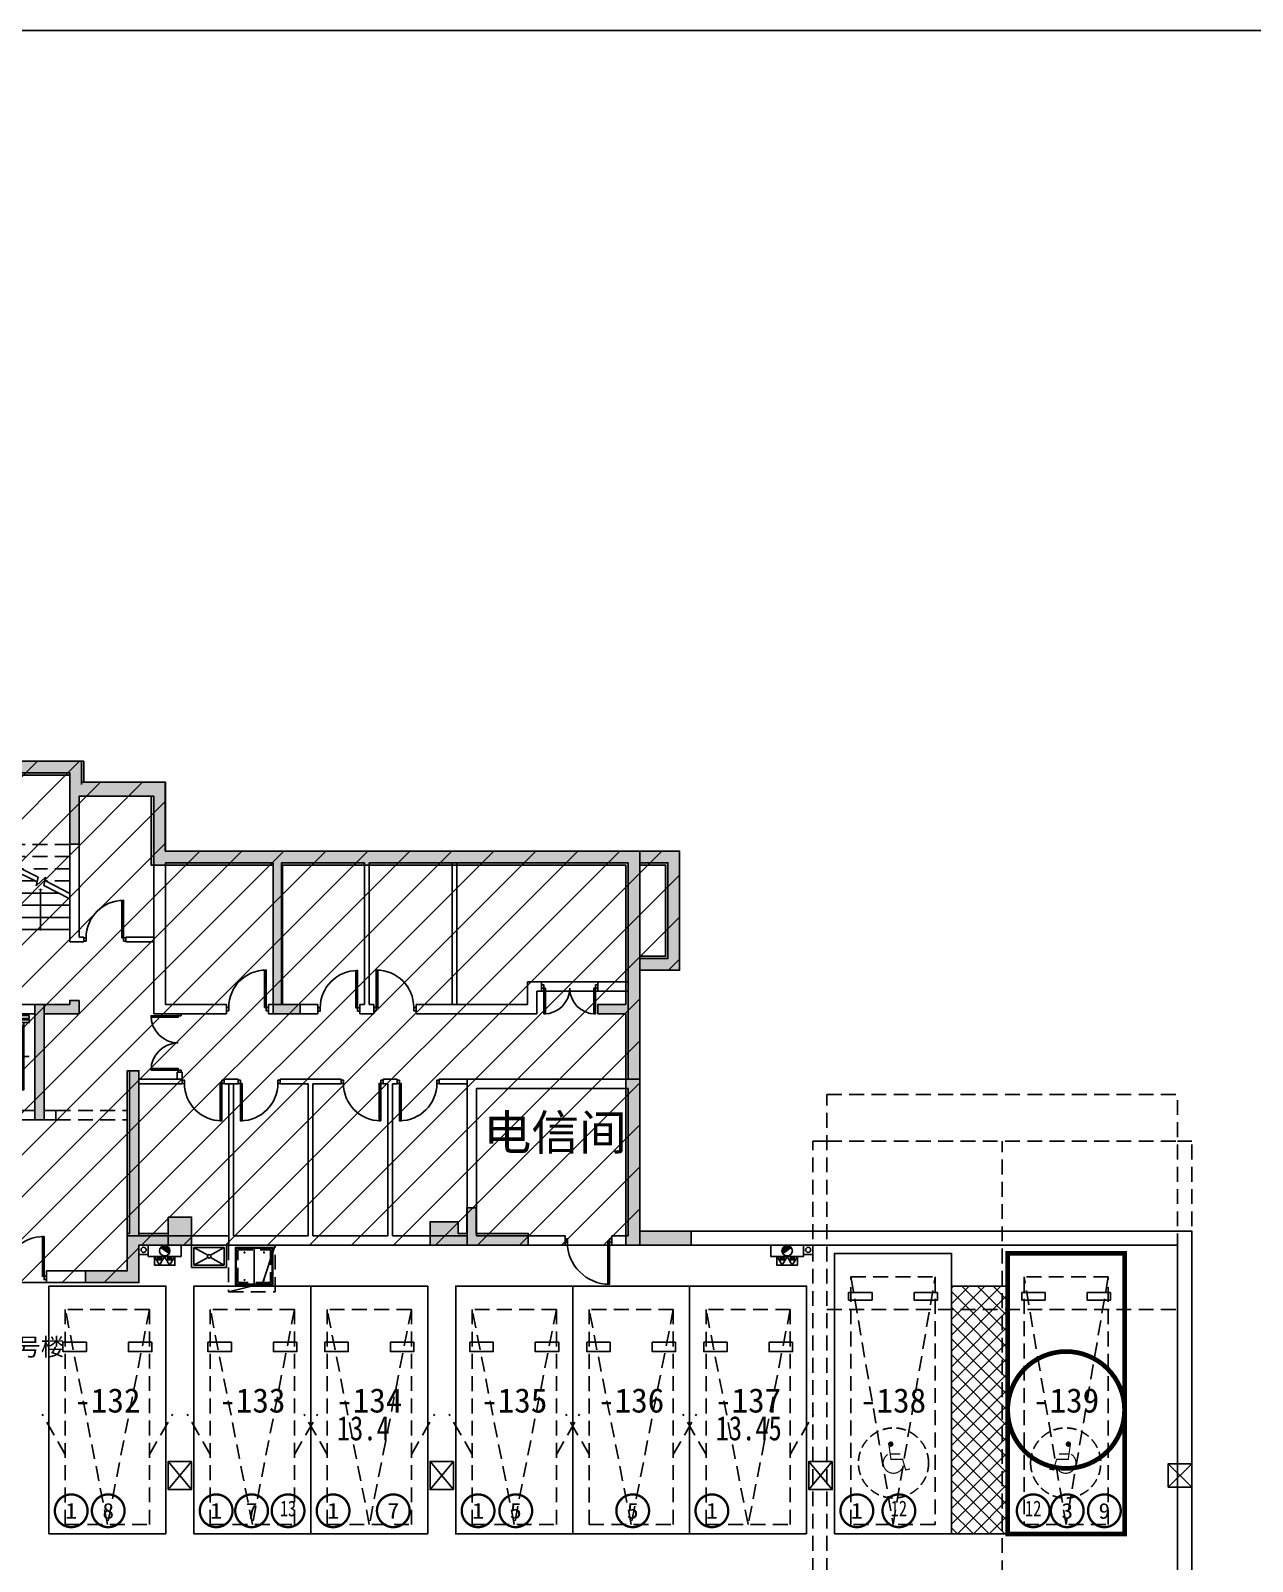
# Model space of a CAD drawing. Header units: millimetres. Extents: x 693907 to 1906102, y -24098 to 332602.
# Drawn here: x 878990 to 905115, y 299862 to 332602 of the extents above; entities that cross this region are included whole.
import ezdxf
from ezdxf.enums import TextEntityAlignment as Align

# ---------------------------------------------------------------- set-up
doc = ezdxf.new("R2010")
doc.units = ezdxf.units.MM
doc.header["$LTSCALE"] = 100
for name, pattern in [('A6-DK-B1F$0$ACO-DASHED', [3, 2, -1]), ('A6-DK-B1F$0$HIDDEN2', [4.7625, 3.175, -1.5875]), ('A6-DK-JSJ-B1F$0$HIDDEN2', [4.7625, 3.175, -1.5875]), ('X143-6#-BFdwg$0$HIDDEN2', [4.7625, 3.175, -1.5875]), ('XG-CORE-143-BF$0$$0$HIDDEN2', [4.7625, 3.175, -1.5875]), ('XG-CORE-143-BF$0$$0$XG-CORE-143-1F$0$XU-CORE-28F-BF$0$XU-CORE-28F-1F$0$HIDDEN2', [4.7625, 3.175, -1.5875]), ('XG-CORE-143-BF$0$HIDDEN2', [4.7625, 3.175, -1.5875])]:
    doc.linetypes.add(name, pattern=pattern)
doc.layers.get('Defpoints').update_dxf_attribs({"color": 189})
for name, color, linetype in [('-ACO-TTLB', 153, 'Continuous'), ('6-h-dxc$0$S-HATCH-X', 251, 'Continuous'), ('A-HATCH', 251, 'Continuous'), ('A-ROOM-IDEN', 31, 'Continuous'), ('A6-DK-B1F$0$A-CONC', 30, 'Continuous'), ('A6-DK-B1F$0$A-DOOR', 190, 'Continuous'), ('A6-DK-B1F$0$A-FIXT', 6, 'Continuous'), ('A6-DK-B1F$0$A-HATCH', 251, 'Continuous'), ('A6-DK-B1F$0$A-MARK', 232, 'Continuous'), ('A6-DK-B1F$0$A-PRKG', 175, 'A6-DK-B1F$0$HIDDEN2'), ('A6-DK-B1F$0$A-PRKG-SIGN', 252, 'Continuous'), ('A6-DK-B1F$0$A-VOID', 221, 'A6-DK-B1F$0$HIDDEN2'), ('A6-DK-B1F$0$A-WALL', 2, 'Continuous'), ('A6-DK-B1F$0$A-X-CLIP', 249, 'Continuous'), ('A6-DK-JSJ-B1F$0$A-DRAIN', 152, 'Continuous'), ('A6-DK-JSJ-B1F$0$A-HOLE-FLOR', 242, 'Continuous'), ('A6-DK-JSJ-B1F$0$A-LOWER', 131, 'A6-DK-JSJ-B1F$0$HIDDEN2'), ('A6-DK-JSJ-B1F$0$X23-BF$0$A-HATCH', 251, 'Continuous'), ('A6-W-B1$0$S-WALL-S', 4, 'Continuous'), ('a_parking_number', 120, 'Continuous'), ('a_parking_price', 211, 'Continuous'), ('TP-DK-1(xhs)$0$P-J-DIM-L', 70, 'Continuous'), ('TP-DK-1(xhs)$0$P-X-L', 240, 'Continuous'), ('TP-DK-1(xhs)$0$P-X-M', 2, 'Continuous'), ('TP-DK-1(xhs)$0$P-X-X', 1, 'Continuous'), ('X143-6#-BFdwg$0$A-DOOR', 190, 'Continuous'), ('X143-6#-BFdwg$0$A-STAIR', 142, 'Continuous'), ('X143-6#-BFdwg$0$A-VOID', 221, 'X143-6#-BFdwg$0$HIDDEN2'), ('X143-6#-BFdwg$0$A6-143-BF(12#)$0$A-DOOR', 190, 'Continuous'), ('X143-6#-BFdwg$0$A6-143-BF(12#)$0$XU-143-SF$0$A-WALL', 2, 'Continuous'), ('X143-6#-BFdwg$0$xref(dwg引用图层)', 7, 'Continuous'), ('XG-CORE-143-BF$0$$0$A-WALL', 2, 'Continuous'), ('XG-CORE-143-BF$0$$0$XG-CORE-143-1F$0$XU-CORE-28F-BF$0$XU-CORE-28F-1F$0$A-RAIL', 55, 'Continuous'), ('XG-CORE-143-BF$0$A-DRAIN', 152, 'Continuous'), ('XG-CORE-143-BF$0$A-EVTR', 193, 'Continuous'), ('XG-CORE-143-BF$0$A-HATCH', 251, 'Continuous'), ('XG-CORE-143-BF$0$A-INDEX', 134, 'Continuous'), ('XG-CORE-143-BF$0$A-LOWER', 131, 'XG-CORE-143-BF$0$HIDDEN2'), ('XG-CORE-143-BF$0$A-WALL', 2, 'Continuous'), ('XG-CORE-143-BF$0$A6-143-BF(12#)$0$A-DOOR', 190, 'Continuous'), ('XG-CORE-143-BF$0$A6-143-BF(12#)$0$A-STAIR', 142, 'Continuous'), ('XG-CORE-143-BF$0$A6-143-BF(12#)$0$XG-CORE-7F-1F$0$A-STAIR', 142, 'Continuous'), ('xref(dwg引用图层)', 7, 'Continuous'), ('留孔', 1, 'Continuous')]:
    doc.layers.add(name, color=color, linetype=linetype)
doc.layers.add('A6-W-B1$0$S-EDIT', color=241, linetype='Continuous', plot=False)
doc.layers.add('XG-CORE-143-BF$0$$0$XG-CORE-143-1F$0$XU-CORE-28F-BF$0$XU-CORE-28F-1F$0$-ACO-PLTW', color=220, linetype='XG-CORE-143-BF$0$$0$XG-CORE-143-1F$0$XU-CORE-28F-BF$0$XU-CORE-28F-1F$0$HIDDEN2', plot=False)
doc.layers.add('LVTRY', color=6, linetype='Continuous', lineweight=18)
doc.layers.add('PUB_TEXT', color=7, linetype='Continuous', lineweight=15)
doc.layers.add('yichutu', color=7, linetype='Continuous', true_color=0xffffff, plot=False)
doc.styles.add('-黑体', font='simhei.ttf')
doc.styles.add('华文细黑', font='STXIHEI.TTF')
doc.styles.add('黑体', font='simhei.ttf', dxfattribs={"width": 0.8})

# ---------------------------------------------------------------- blocks, each defined once
blk = doc.blocks.new('*U362')
blk.add_line((0, 1747), (0, 0))
at = {"const_width": 20}
blk.add_lwpolyline([(-103, 1694), (0, 1747), (103, 1694)], dxfattribs=at)
at = {"const_width": 45}
blk.add_lwpolyline([(-6, -22, 1), (6, 22, 1)], format="xyb", close=True, dxfattribs=at)
blk = doc.blocks.new('XG-CORE-143-BF$0$A-Well-plan-1200x1200')
blk.add_lwpolyline([(-50, 850), (1250, 850), (1250, -50), (-50, -50)], close=True)
at = {"layer": 'XG-CORE-143-BF$0$A-HATCH'}
for points in [[(-20, 835), (392, 835), (392, -35), (-20, -35)], [(392, 835), (808, 835), (808, -35), (392, -35)], [(1220, 835), (808, 835), (808, -35), (1220, -35)]]:
    blk.add_lwpolyline(points, close=True, dxfattribs=at)
for centre in [(185, 745), (600, 745), (1015, 745), (185, 55), (600, 55), (1015, 55)]:
    blk.add_circle(centre, 8, dxfattribs=at)
at = {"layer": 'XG-CORE-143-BF$0$A-LOWER'}
blk.add_lwpolyline([(0, 800), (1200, 800), (1200, 0), (0, 0)], close=True, dxfattribs=at)
blk = doc.blocks.new('*U363')
for points in [[(-85, 1035), (-85, 35), (-50, 35), (-50, 1035)], [(-1100, 35), (-1050, 35), (-1050, -35), (-1100, -35)], [(-50, 35), (0, 35), (0, -35), (-50, -35)]]:
    blk.add_lwpolyline(points, close=True)
blk.add_arc((-50, 35), 1000, 90, 180)
blk = doc.blocks.new('XG-CORE-143-BF$0$A-EVTR-a')
for p, q in [((-430, 1700), (-430, 1750)), ((-380, 1725), (-430, 1725)), ((0, 1825), (0, 0)), ((380, 1725), (430, 1725)), ((430, 1700), (430, 1750)), ((844, 915), (-844, 915)), ((550, 0), (-550, 0))]:
    blk.add_line(p, q)
for points in [[(-380, 1775), (380, 1775), (380, 1675), (-380, 1675)], [(844, 190), (844, 130), (-844, 130), (-844, 190)], [(844, 100), (844, 40), (-844, 40), (-844, 100)]]:
    blk.add_lwpolyline(points, close=True)
for points in [[(-731, 190), (-731, 1625), (731, 1625), (731, 190)], [(-700, 245), (-700, 1595), (700, 1595), (700, 245)], [(-400, 245), (-700, 245)], [(-400, 190), (-400, 245)], [(700, 245), (400, 245)], [(400, 245), (400, 190)]]:
    blk.add_lwpolyline(points)
blk.add_circle((0, 1725), 60)
blk.add_ellipse((0, 915), major_axis=(-60.1, 0), ratio=0.918919, start_param=-1.570796, end_param=4.712389)
blk = doc.blocks.new('XG-CORE-143-BF')
at = {"layer": 'XG-CORE-143-BF$0$$0$A-WALL'}
for p, q in [((11840, 11660), (11840, 11160)), ((11840, 11660), (15170, 11660)), ((15170, 11660), (15170, 11210)), ((12090, 11410), (12090, 7800)), ((12090, 11410), (14910, 11410)), ((13350, 11260), (13350, 11410)), ((13450, 11410), (13450, 11260)), ((14910, 11410), (14910, 10590)), ((15170, 11210), (15700, 11210)), ((15510, 10910), (15010, 10910)), ((15010, 10490), (15010, 10910)), ((15510, 9445), (15510, 10910)), ((14710, 10590), (14910, 10590)), ((14710, 10590), (14710, 7750)), ((14810, 10490), (14810, 9445)), ((14810, 10490), (15010, 10490)), ((13350, 9474), (13350, 10160)), ((13450, 10160), (13450, 7800)), ((13350, 9474), (13350, 7800)), ((14810, 9445), (14810, 7930)), ((12640, 6460), (13240, 6460)), ((12840, 6260), (12840, 4190)), ((12840, 6260), (13240, 6260)), ((14240, 6460), (14960, 6460)), ((14240, 6260), (14760, 6260)), ((14760, 6260), (14760, 4190)), ((12840, 4190), (13250, 4190)), ((13240, 4190), (14760, 4190))]:
    blk.add_line(p, q, dxfattribs=at)
at = {"layer": 'XG-CORE-143-BF$0$$0$A-WALL', "linetype": 'XG-CORE-143-BF$0$HIDDEN2'}
for points in [[(13350, 11260), (13450, 11260)], [(13350, 10160), (13450, 10160)], [(13240, 6260), (13240, 6460)], [(14240, 6260), (14240, 6460)]]:
    blk.add_lwpolyline(points, dxfattribs=at)
at = {"layer": 'XG-CORE-143-BF$0$$0$A-WALL', "linetype": 'ByBlock'}
blk.add_lwpolyline([(14710, 7750), (14710, 7750), (14810, 7750), (14810, 7930)], dxfattribs=at)
at = {"layer": 'XG-CORE-143-BF$0$$0$A-WALL'}
for points in [[(12090, 7800), (11890, 7800)], [(13450, 7800), (13350, 7800)]]:
    blk.add_lwpolyline(points, dxfattribs=at)
at = {"layer": 'XG-CORE-143-BF$0$$0$XG-CORE-143-1F$0$XU-CORE-28F-BF$0$XU-CORE-28F-1F$0$-ACO-PLTW'}
for p, q in [((13300, 9449), (13300, 9930)), ((13300, 9930), (13350, 9930)), ((13450, 9930), (13500, 9930)), ((13500, 9930), (13500, 7775)), ((13300, 9336), (13300, 8035))]:
    blk.add_line(p, q, dxfattribs=at)
at = {"layer": 'XG-CORE-143-BF$0$$0$XG-CORE-143-1F$0$XU-CORE-28F-BF$0$XU-CORE-28F-1F$0$A-RAIL'}
for p, q in [((13275, 9436), (13275, 9955)), ((13275, 9955), (13350, 9955)), ((13325, 9461), (13325, 9905)), ((13325, 9905), (13350, 9905)), ((13450, 9955), (13525, 9955)), ((13450, 9905), (13475, 9905)), ((13475, 9905), (13475, 7775)), ((13525, 9955), (13525, 7775)), ((13275, 9323), (13275, 8035)), ((13325, 9349), (13325, 8035))]:
    blk.add_line(p, q, dxfattribs=at)
for points in [[(13325, 8035), (13275, 8035)], [(13475, 7775), (13525, 7775)]]:
    blk.add_lwpolyline(points, dxfattribs=at)
at = {"layer": 'XG-CORE-143-BF$0$A-WALL', "linetype": 'ByBlock'}
blk.add_line((15510, 9445), (15510, 7800), dxfattribs=at)
at = {"layer": 'XG-CORE-143-BF$0$A6-143-BF(12#)$0$A-STAIR', "linetype": 'XG-CORE-143-BF$0$$0$HIDDEN2'}
for p, q in [((12090, 9880), (13350, 9880)), ((13450, 9880), (14700, 9880)), ((12090, 9620), (13350, 9620)), ((13450, 9620), (14700, 9620)), ((12090, 9360), (12859, 9360)), ((13450, 9360), (14700, 9360)), ((12090, 9100), (12611, 9100)), ((13450, 9100), (14700, 9100)), ((13450, 8840), (14700, 8840)), ((13450, 8580), (14700, 8580)), ((13450, 8320), (14700, 8320)), ((13450, 8060), (14700, 8060)), ((13450, 7800), (14700, 7800))]:
    blk.add_line(p, q, dxfattribs=at)
at = {"layer": 'XG-CORE-143-BF$0$A6-143-BF(12#)$0$A-STAIR'}
for p, q in [((12766, 9180), (13350, 9474)), ((13350, 9362), (12788, 9079)), ((13078, 9360), (13117, 9360)), ((12090, 8833), (12624, 9107)), ((12646, 9006), (12090, 8720)), ((12323, 8840), (13350, 8840)), ((12830, 9100), (13350, 9100)), ((12090, 8580), (13350, 8580)), ((12090, 8320), (13350, 8320)), ((12090, 8060), (13350, 8060)), ((13450, 7800), (13350, 7800))]:
    blk.add_line(p, q, dxfattribs=at)
blk.add_lwpolyline([(13450, 9880), (13350, 9880)], dxfattribs=at)
at = {"layer": 'XG-CORE-143-BF$0$A6-143-BF(12#)$0$XG-CORE-7F-1F$0$A-STAIR'}
for p, q in [((12806, 8997), (12608, 9180)), ((12608, 9180), (12646, 9006)), ((12766, 9180), (12806, 8997))]:
    blk.add_line(p, q, dxfattribs=at)
at = {"layer": 'XG-CORE-143-BF$0$A-DRAIN'}
blk.add_blockref('XG-CORE-143-BF$0$A-Well-plan-1200x1200', (13460, 8470), dxfattribs=at)
at = {"layer": 'XG-CORE-143-BF$0$A-EVTR', "xscale": -1, "rotation": 180}
blk.add_blockref('XG-CORE-143-BF$0$A-EVTR-a', (13800, 6260), dxfattribs=at)
at = {"layer": 'XG-CORE-143-BF$0$A-INDEX', "xscale": -0.5, "yscale": 0.5, "zscale": 0.5, "rotation": 1.16157689039662e-05}
blk.add_blockref('*U362', (12715, 8060), dxfattribs=at)
at = {"layer": 'XG-CORE-143-BF$0$A6-143-BF(12#)$0$A-DOOR', "xscale": -1, "rotation": 270}
blk.add_blockref('*U363', (13400, 11260), dxfattribs=at)
blk = doc.blocks.new('*U348')
for points in [[(-850, 35), (-900, 35), (-900, -35), (-850, -35)], [(0, 35), (-50, 35), (-50, -35), (0, -35)], [(-815, -835), (-815, -35), (-850, -35), (-850, -835)]]:
    blk.add_lwpolyline(points, close=True)
blk.add_arc((-850, -35), 800, 270, 0)
blk = doc.blocks.new('*U349')
for points in [[(-85, 835), (-85, 35), (-50, 35), (-50, 835)], [(-900, -35), (-850, -35), (-850, 35), (-900, 35)], [(-50, -35), (0, -35), (0, 35), (-50, 35)]]:
    blk.add_lwpolyline(points, close=True)
blk.add_arc((-50, 35), 800, 90, 180)
blk = doc.blocks.new('*U350')
for points in [[(-815, 835), (-815, 35), (-850, 35), (-850, 835)], [(-850, -35), (-900, -35), (-900, 35), (-850, 35)], [(0, -35), (-50, -35), (-50, 35), (0, 35)]]:
    blk.add_lwpolyline(points, close=True)
blk.add_arc((-850, 35), 800, 0, 90)
blk = doc.blocks.new('*U357')
for points in [[(-1715, 885), (-1715, 35), (-1750, 35), (-1750, 885)], [(-85, 885), (-85, 35), (-50, 35), (-50, 885)], [(-1800, 35), (-1750, 35), (-1750, -35), (-1800, -35)], [(-50, 35), (0, 35), (0, -35), (-50, -35)]]:
    blk.add_lwpolyline(points, close=True)
for centre, start, end in [((-1750, 35), 0, 90), ((-50, 35), 90, 180)]:
    blk.add_arc(centre, 850, start, end)
blk = doc.blocks.new('*U352')
at = {"linetype": 'ByBlock', "lineweight": -2}
for points in [[(0, -35), (50, -35), (50, 35), (0, 35)], [(1150, -35), (1200, -35), (1200, 35), (1150, 35)], [(85, -585), (85, -35), (50, -35), (50, -585)], [(1115, -585), (1115, -35), (1150, -35), (1150, -585)]]:
    blk.add_lwpolyline(points, close=True, dxfattribs=at)
for centre, start, end in [((50, -35), 270, 0), ((1150, -35), 180, 270)]:
    blk.add_arc(centre, 550, start, end, dxfattribs=at)
blk = doc.blocks.new('*U353')
for points in [[(-900, 35), (-850, 35), (-850, -35), (-900, -35)], [(-50, 35), (0, 35), (0, -35), (-50, -35)], [(-85, -835), (-85, -35), (-50, -35), (-50, -835)]]:
    blk.add_lwpolyline(points, close=True)
blk.add_arc((-50, -35), 800, 180, 270)
blk = doc.blocks.new('*U356')
at = {"linetype": 'ByBlock', "lineweight": -2}
for points in [[(85, 685), (85, 35), (50, 35), (50, 685)], [(1315, 685), (1315, 35), (1350, 35), (1350, 685)], [(0, 35), (50, 35), (50, -35), (0, -35)], [(1350, 35), (1400, 35), (1400, -35), (1350, -35)]]:
    blk.add_lwpolyline(points, close=True, dxfattribs=at)
for centre, start, end in [((50, 35), 0, 90), ((1350, 35), 90, 180)]:
    blk.add_arc(centre, 650, start, end, dxfattribs=at)
blk = doc.blocks.new('X143-6#-BFdwg', base_point=(211754, -74125))
at = {"layer": 'X143-6#-BFdwg$0$A-STAIR', "linetype": 'ByBlock'}
for points in [[(265304, -67185), (266504, -67185)], [(265304, -67385), (266504, -67385)]]:
    blk.add_lwpolyline(points, dxfattribs=at)
at = {"layer": 'X143-6#-BFdwg$0$A-VOID'}
for points in [[(254914, -69935), (256444, -69935)], [(254914, -70135), (256444, -70135)]]:
    blk.add_lwpolyline(points, dxfattribs=at)
at = {"layer": 'X143-6#-BFdwg$0$A6-143-BF(12#)$0$XU-143-SF$0$A-WALL', "linetype": 'ByBlock'}
for p, q in [((257264, -62915), (255464, -62915)), ((257264, -62915), (257264, -64385)), ((255414, -66225), (255414, -63215)), ((257014, -63215), (255414, -63215)), ((257014, -67865), (257014, -63215)), ((257264, -67665), (257264, -64635)), ((259564, -64635), (259564, -67675)), ((255514, -66225), (255414, -66225)), ((255514, -66325), (255414, -66325)), ((255514, -66225), (255514, -66325)), ((256414, -66225), (256414, -66325)), ((256414, -66225), (257014, -66225)), ((257014, -66325), (256414, -66325)), ((256964, -66325), (256964, -66325)), ((258564, -67865), (258564, -67665)), ((259464, -67865), (259464, -67665)), ((260519, -67665), (260519, -67865)), ((261419, -67665), (261419, -67865)), ((261419, -67665), (261519, -67665)), ((261619, -67665), (261719, -67665)), ((261719, -67665), (261719, -67865)), ((262619, -67665), (262619, -67865)), ((262619, -67665), (263394, -67665)), ((257144, -69265), (257614, -69265)), ((257614, -69365), (257614, -69265)), ((258514, -69365), (258514, -69265)), ((258514, -69265), (258814, -69265)), ((258814, -69365), (258814, -69265)), ((259714, -69365), (259714, -69265)), ((259714, -69265), (261014, -69265)), ((261014, -69365), (261014, -69265)), ((261914, -69365), (261914, -69265)), ((261914, -69265), (262214, -69265)), ((262214, -69365), (262214, -69265)), ((263114, -69365), (263114, -69265)), ((263114, -69265), (263714, -69265)), ((256444, -73365), (254714, -73365)), ((256694, -73615), (254714, -73615))]:
    blk.add_line(p, q, dxfattribs=at)
at = {"layer": 'X143-6#-BFdwg$0$A6-143-BF(12#)$0$XU-143-SF$0$A-WALL'}
for p, q in [((267404, -64385), (257264, -64385)), ((267404, -69265), (267404, -64385)), ((257264, -64635), (259564, -64635)), ((259564, -67675), (259564, -64635)), ((259744, -64635), (261519, -64635)), ((259744, -67675), (259744, -64635)), ((259744, -67675), (259744, -64635)), ((261519, -67665), (261519, -64635)), ((261619, -64635), (263394, -64635)), ((261619, -67665), (261619, -64635)), ((263394, -64635), (267154, -64635)), ((263394, -67665), (263394, -64635)), ((263494, -67665), (263494, -64635)), ((267154, -67050), (267154, -64635)), ((267154, -69265), (267154, -67050)), ((254664, -67665), (254664, -70135)), ((258564, -67665), (257264, -67665)), ((260519, -67665), (259464, -67665)), ((265004, -67665), (263394, -67665)), ((258564, -67865), (257014, -67865)), ((260519, -67865), (259464, -67865)), ((261719, -67865), (261419, -67865)), ((265204, -67865), (262619, -67865)), ((257614, -69365), (257244, -69365)), ((258814, -69365), (258514, -69365)), ((258614, -72815), (258614, -69365)), ((258714, -72615), (258714, -69365)), ((260314, -69365), (259714, -69365)), ((260314, -72615), (260314, -69365)), ((260414, -72615), (260414, -69365)), ((261014, -69365), (260414, -69365)), ((261014, -69365), (260414, -69365)), ((262014, -69365), (261914, -69365)), ((262014, -72615), (262014, -69365)), ((262114, -72615), (262114, -69365)), ((262214, -69365), (262114, -69365)), ((263714, -69365), (263114, -69365)), ((263714, -72815), (263714, -69365)), ((254664, -70135), (252954, -70135)), ((256444, -73365), (256444, -72615)), ((258614, -72615), (256444, -72615)), ((260314, -72615), (258714, -72615)), ((262014, -72615), (260414, -72615)), ((262114, -72615), (263714, -72615)), ((263714, -72815), (256694, -72815)), ((256694, -73615), (256694, -72815)), ((254714, -73365), (254714, -73615))]:
    blk.add_line(p, q, dxfattribs=at)
for points in [[(267404, -64385), (268254, -64385), (268254, -66935), (267404, -66935)], [(267404, -64635), (268004, -64635), (268004, -66685), (267404, -66685)], [(265304, -67185), (265004, -67185), (265004, -67665)], [(265304, -67385), (265204, -67385), (265204, -67865)], [(265304, -67385), (265304, -67185)], [(267154, -67185), (266504, -67185)], [(266504, -67385), (266504, -67185)], [(267154, -67385), (266504, -67385)], [(256694, -72615), (256694, -69085), (256444, -69085), (256444, -72615)], [(254664, -69935), (254914, -69935), (254914, -70135), (254664, -70135)]]:
    blk.add_lwpolyline(points, dxfattribs=at)
at = {"layer": 'X143-6#-BFdwg$0$A6-143-BF(12#)$0$XU-143-SF$0$A-WALL', "linetype": 'ByBlock'}
for points in [[(256694, -69265), (257044, -69265)], [(257244, -69365), (256694, -69365)], [(257044, -69265), (257044, -69265), (257144, -69265)], [(257614, -69265), (257614, -69115), (257514, -69115), (257514, -69265)]]:
    blk.add_lwpolyline(points, dxfattribs=at)
at = {"layer": 'X143-6#-BFdwg$0$A-DOOR'}
blk.add_blockref('*U352', (265304, -67285), dxfattribs=at)
at = {"layer": 'X143-6#-BFdwg$0$A-DOOR', "xscale": -0.892857142857143, "yscale": 0.892857142857143, "zscale": 0.892857142857143, "rotation": 90}
blk.add_blockref('*U356', (257564, -67865), dxfattribs=at)
at = {"layer": 'X143-6#-BFdwg$0$A6-143-BF(12#)$0$A-DOOR', "rotation": 179.9999999710517}
for name, p in [('*U348', (255514, -66275)), ('*U348', (260519, -67775)), ('*U349', (258814, -69320)), ('*U350', (261014, -69320)), ('*U349', (262214, -69320))]:
    blk.add_blockref(name, p, dxfattribs=at)
at = {"layer": 'X143-6#-BFdwg$0$A6-143-BF(12#)$0$A-DOOR', "xscale": -1, "rotation": 180}
for name, p in [('*U353', (259464, -67765)), ('*U348', (262619, -67765)), ('*U349', (258514, -69320))]:
    blk.add_blockref(name, p, dxfattribs=at)
at = {"layer": 'X143-6#-BFdwg$0$A6-143-BF(12#)$0$A-DOOR'}
blk.add_blockref('*U357', (254714, -73515), dxfattribs=at)
at = {"layer": 'X143-6#-BFdwg$0$xref(dwg引用图层)', "linetype": 'ByBlock', "xscale": -1}
blk.add_blockref('XG-CORE-143-BF', (267304, -74125), dxfattribs=at)
blk = doc.blocks.new('6-w-dxc', base_point=(176536, -115673))
at = {"color": 0, "linetype": 'ByBlock'}
for points in [[(186586, -104463), (188326, -104463), (188326, -104013), (191746, -104013), (191746, -104463), (194086, -104463), (194086, -105933), (206186, -105933), (206186, -105933), (208686, -105933), (208686, -105933), (214536, -105933), (214536, -104463), (216876, -104463), (216876, -104013), (220296, -104013), (220296, -104463), (222036, -104463), (222036, -105933), (232186, -105933), (232186, -108183)], [(232186, -108483), (232186, -114063), (233284, -114063), (233284, -114363), (232186, -114363), (232186, -114363), (231886, -114363), (231886, -114063), (231886, -114063), (231886, -109413), (231286, -109413), (231286, -109213), (231886, -109213), (231886, -106234), (224546, -106233), (224546, -109213), (224926, -109213), (224926, -109413), (224346, -109413), (224346, -106233), (221736, -106233), (221736, -104763), (220196, -104763), (220196, -105783), (219996, -105783), (219996, -104313), (217376, -104313)], [(232186, -108483), (233036, -108483), (233036, -105933), (232186, -105933)], [(232186, -108183), (232736, -108183), (232736, -106233), (232186, -106233)], [(219446, -111683), (219246, -111683), (219246, -109213), (219246, -109213), (219246, -109213), (219996, -109213), (219996, -109133), (220196, -109133), (220196, -109413), (219446, -109413), (219446, -111683)], [(228301, -114113), (228486, -114113), (228486, -113563), (228686, -113563), (228686, -114113), (229801, -114113), (229801, -114363), (227701, -114363), (227701, -114113)], [(228301, -114363), (228301, -114363), (227701, -114363), (227701, -113863), (228301, -113863), (228301, -114113)], [(221276, -114113), (221276, -114113), (221276, -114113), (221226, -114113), (221226, -114913), (220336, -114913), (220336, -115163), (221476, -115163), (221476, -114363), (222101, -114363)], [(222101, -114363), (222101, -114113), (221476, -114113), (221476, -114113)]]:
    blk.add_lwpolyline(points, dxfattribs=at)
for points in [[(221276, -110833), (221276, -110633), (221476, -110633), (221476, -114113)], [(221276, -114113), (221276, -110833), (221276, -110833)]]:
    blk.add_lwpolyline(points)
blk.add_lwpolyline([(222101, -113763), (222601, -113763), (222601, -114363), (222101, -114363)], close=True, dxfattribs=at)
blk = doc.blocks.new('6-h-dxc', base_point=(343416, -137441))
at = {"layer": '6-h-dxc$0$S-HATCH-X'}
h = blk.add_hatch(color=256, dxfattribs=at)
h.paths.add_polyline_path([(343316, -135831), (343316, -127701), (353466, -127701), (353466, -126531), (352356, -126531), (352356, -127701), (352056, -127701), (352056, -126231), (355206, -126231), (355206, -125781), (358626, -125781), (358626, -126231), (360966, -126231), (360966, -127701), (373066, -127701), (373066, -127701), (375566, -127701), (375566, -127701), (381416, -127701), (381416, -126231), (383756, -126231), (383756, -125781), (387176, -125781), (387176, -126231), (388916, -126231), (388916, -127701), (399063, -127702), (399916, -127701), (399916, -130251), (399066, -130251), (399066, -129951), (399616, -129951), (399616, -128001), (399066, -128001), (399066, -129951), (399066, -130251), (399066, -135831), (400164, -135831), (400164, -136131), (399066, -136131), (399066, -136131), (398766, -136131), (398766, -135831), (398766, -135831), (398766, -131181), (398166, -131181), (398166, -130981), (398766, -130981), (398766, -128002), (391426, -128001), (391426, -130981), (391806, -130981), (391806, -131181), (391226, -131181), (391226, -128001), (388616, -128001), (388616, -126531), (387076, -126531), (387076, -127551), (386876, -127551), (386876, -126081), (384256, -126081), (384256, -126151), (384056, -126151), (384056, -126531), (383456, -126531), (383456, -128101), (383256, -128101), (383256, -126531), (381716, -126531), (381716, -128001), (379116, -128001), (379116, -131181), (378526, -131181), (378526, -130981), (378916, -130981), (378916, -128001), (375266, -128001), (375266, -128001), (373366, -128001), (373366, -128001), (371466, -128001), (371466, -130981), (372166, -130981), (372166, -131181), (371266, -131181), (371266, -128001), (371116, -128001), (371116, -131181), (370216, -131181), (370216, -130981), (370916, -130981), (370916, -128001), (363476, -128001), (363476, -130981), (363856, -130981), (363856, -131181), (363276, -131181), (363276, -128001), (360666, -128001), (360666, -126531), (359126, -126531), (359126, -128101), (358926, -128101), (358926, -126531), (358326, -126531), (358326, -126151), (358126, -126151), (358126, -126081), (355506, -126081), (355506, -126531), (355506, -127551), (355306, -127551), (355306, -126531), (353766, -126531), (353766, -128001), (352356, -128001), (352356, -127701), (352356, -128001), (351156, -128001), (351156, -131181), (350576, -131181), (350576, -130981), (350956, -130981), (350956, -128001), (343616, -128001), (343616, -130981), (344216, -130981), (344216, -131181), (343616, -131181), (343616, -136131), (343316, -136131), (343316, -136131), (343116, -136131), (343116, -136858), (342816, -136858), (342816, -134761), (343116, -134761), (343116, -135831)])
h.paths.add_polyline_path([(388156, -132601), (388156, -132401), (388356, -132401), (388356, -135881), (388156, -135881), (388156, -132601)], flags=17)
h.paths.add_polyline_path([(348026, -135881), (347016, -135881), (347016, -135331), (346816, -135331), (346816, -135881), (345926, -135881), (345926, -136131), (348026, -136131)], flags=17)
h.paths.add_polyline_path([(353466, -136131), (353466, -135881), (354026, -135881), (354226, -135881), (354276, -135881), (354276, -136681), (355166, -136681), (355166, -136931), (354026, -136931), (354026, -136131)])
h.paths.add_polyline_path([(351466, -135531), (350966, -135531), (350966, -136131), (351466, -136131)], flags=17)
h.paths.add_polyline_path([(394581, -135631), (395181, -135631), (395181, -135881), (395366, -135881), (395366, -135331), (395566, -135331), (395566, -135881), (396681, -135881), (396681, -136131), (394581, -136131)], flags=17)
h.paths.add_polyline_path([(376416, -136131), (373876, -136131), (373876, -135881), (374766, -135881), (374766, -135331), (374966, -135331), (374966, -135881), (376216, -135881), (376216, -135531), (376716, -135531), (376716, -136131)], flags=17)
h.paths.add_polyline_path([(389481, -136131), (389481, -135531), (388981, -135531), (388981, -135881), (388356, -135881), (388156, -135881), (388106, -135881), (388106, -136681), (387216, -136681), (387216, -136931), (388356, -136931), (388356, -136131)])
h.paths.add_polyline_path([(390516, -136131), (391016, -136131)], flags=17)
h.paths.add_polyline_path([(362716, -136131), (363216, -136131)], flags=17)
h.paths.add_polyline_path([(368616, -135531), (368116, -135531), (368116, -135881), (367616, -135881), (367616, -135331), (367416, -135331), (367416, -135881), (366406, -135881), (366406, -136131), (368616, -136131)], flags=17)
h.paths.add_polyline_path([(382176, -132601), (382176, -132401), (381976, -132401), (381976, -134951), (382176, -134951), (382176, -132601)], flags=17)
h.paths.add_polyline_path([(354226, -132601), (354226, -132401), (354026, -132401), (354026, -135881), (354226, -135881), (354226, -132601)], flags=17)
h.paths.add_polyline_path([(384006, -133451), (384206, -133451), (384206, -130981), (383456, -130981), (383456, -130901), (383256, -130901), (383256, -131181), (384006, -131181)], flags=17)
h.paths.add_polyline_path([(386326, -133451), (386126, -133451), (386126, -130981), (386876, -130981), (386876, -130901), (387076, -130901), (387076, -131181), (386326, -131181)], flags=17)
h.paths.add_polyline_path([(358376, -133451), (358176, -133451), (358176, -130981), (358926, -130981), (358926, -130901), (359126, -130901), (359126, -131181), (358376, -131181)], flags=17)
h.paths.add_polyline_path([(356056, -133451), (356256, -133451), (356256, -130981), (355506, -130981), (355506, -130901), (355306, -130901), (355306, -131181), (356056, -131181)], flags=17)
h.paths.add_polyline_path([(359906, -136681), (359906, -136331), (360156, -136331), (360156, -135881), (360206, -135881), (360206, -132401), (360406, -132401), (360406, -135881), (360966, -135881), (360966, -136131), (360406, -136131), (360406, -136931), (359266, -136931), (359266, -136681)])
h.paths.add_polyline_path([(382476, -136681), (383116, -136681), (383116, -136931), (381976, -136931), (381976, -136131), (381416, -136131), (381416, -135881), (381976, -135881), (381976, -134951), (382176, -134951), (382176, -135881), (382226, -135881), (382226, -136331), (382476, -136331)])
h.paths.add_polyline_path([(371466, -135881), (371466, -135881), (371466, -136131), (370916, -136131), (370916, -135881), (370916, -135881), (370916, -134251), (371116, -134251), (371116, -135731), (371266, -135731), (371266, -134251), (371466, -134251)], flags=17)
edge = h.paths.add_edge_path()
edge.add_line((360406, -136331), (360406, -136931))
edge.add_line((360406, -136931), (359906, -136931))
edge.add_line((382476, -136931), (381976, -136931))
edge.add_line((381976, -136931), (381976, -136331))
blk = doc.blocks.new('BF1')
at = {"layer": 'xref(dwg引用图层)'}
for name in ['6-w-dxc', '6-h-dxc']:
    blk.add_blockref(name, (94150, 305315), dxfattribs=at)
blk = doc.blocks.new('*U419')
at = {"layer": 'A6-DK-JSJ-B1F$0$A-DRAIN'}
blk.add_lwpolyline([(50, 50), (50, 850), (850, 850), (850, 50)], close=True, dxfattribs=at)
at = {"layer": 'A6-DK-JSJ-B1F$0$A-HOLE-FLOR'}
blk.add_lwpolyline([(0, 0), (270, 817), (1000, 1000)], dxfattribs=at)
for points in [[(65, 835), (450, 835), (450, 65), (65, 65)], [(835, 835), (450, 835), (450, 65), (835, 65)]]:
    blk.add_lwpolyline(points, close=True, dxfattribs=at)
at = {"layer": 'A6-DK-JSJ-B1F$0$A-LOWER'}
for points in [[(0, 1000), (0, 0), (1000, 0), (1000, 1000), (0, 1000)], [(100, 100), (100, 800), (800, 800), (800, 100), (100, 100)]]:
    blk.add_lwpolyline(points, dxfattribs=at)
at = {"layer": 'A6-DK-JSJ-B1F$0$X23-BF$0$A-HATCH'}
blk.add_lwpolyline([(65, 65), (65, 835), (835, 835), (835, 65)], close=True, dxfattribs=at)
for centre in [(242, 745), (657, 745), (242, 155), (657, 155)]:
    blk.add_circle(centre, 8, dxfattribs=at)
blk = doc.blocks.new('A6-DK-JSJ-B1F')
at = {"layer": 'A6-DK-JSJ-B1F$0$A-LOWER', "rotation": 180}
blk.add_blockref('*U419', (142004, 306625), dxfattribs=at)
blk = doc.blocks.new('TP-DK-1(xhs)$0$PG01.1')
at = {"color": 1}
for p, q in [((108, 187), (0, 0)), ((80, 72), (66, 58)), ((89, 72), (66, 48)), ((99, 72), (66, 39)), ((109, 72), (66, 29)), ((118, 72), (66, 20)), ((128, 72), (66, 10)), ((138, 72), (66, 0)), ((147, 72), (76, 0)), ((150, 65), (85, 0)), ((150, 56), (94, 0)), ((150, 46), (104, 0)), ((216, 0), (108, 187)), ((150, 36), (114, 0)), ((150, 27), (123, 0)), ((150, 17), (133, 0)), ((150, 8), (142, 0)), ((324, 187), (216, 0)), ((296, 72), (282, 58)), ((305, 72), (282, 48)), ((315, 72), (282, 39)), ((325, 72), (282, 29)), ((334, 72), (282, 20)), ((344, 72), (282, 10)), ((354, 72), (282, 0)), ((363, 72), (292, 0)), ((366, 65), (301, 0)), ((366, 56), (310, 0)), ((366, 46), (320, 0)), ((432, 0), (324, 187)), ((366, 36), (330, 0)), ((366, 27), (339, 0)), ((366, 17), (349, 0)), ((366, 8), (358, 0))]:
    blk.add_line(p, q, dxfattribs=at)
at = {"color": 2}
for p, q in [((0, 0), (216, 0)), ((216, 0), (432, 0))]:
    blk.add_line(p, q, dxfattribs=at)
at = {"color": 1}
for points in [[(0, 0), (436, 0), (436, 190), (0, 190)], [(66, 72), (150, 72), (150, 0), (66, 0)], [(282, 72), (366, 72), (366, 0), (282, 0)]]:
    blk.add_lwpolyline(points, close=True, dxfattribs=at)
blk = doc.blocks.new('TP-DK-1(xhs)$0$PG02.4')
blk.add_hatch(color=1).paths.add_polyline_path([(265, 48, 0.699012), (461, 120, 0.141488), (444, 179)])
at = {"color": 1}
blk.add_line((265, 48), (444, 179), dxfattribs=at)
blk.add_lwpolyline([(0, 0), (700, 0), (700, 240), (0, 240)], close=True, dxfattribs=at)
blk.add_circle((350, 120), 111, dxfattribs=at)
blk = doc.blocks.new('TP-DK-1(xhs)')
at = {"layer": 'TP-DK-1(xhs)$0$P-J-DIM-L', "color": 8, "true_color": 0x808080}
for points in [[(139290, 306625), (139290, 306425), (139090, 306425), (139090, 306625)], [(153300, 306625), (153300, 306425), (153500, 306425), (153500, 306625)]]:
    blk.add_lwpolyline(points, close=True, dxfattribs=at)
at = {"layer": 'TP-DK-1(xhs)$0$P-X-L'}
for centre in [(139190, 306525), (153400, 306525)]:
    blk.add_circle(centre, 55, dxfattribs=at)
at = {"layer": 'TP-DK-1(xhs)$0$P-X-M', "extrusion": (0, 0, -1), "zscale": -1, "rotation": 180}
blk.add_blockref('TP-DK-1(xhs)$0$PG01.1', (-139422, 306385), dxfattribs=at)
at = {"layer": 'TP-DK-1(xhs)$0$P-X-M', "extrusion": (0, 0, -1), "xscale": -1, "zscale": -1, "rotation": 180}
blk.add_blockref('TP-DK-1(xhs)$0$PG01.1', (-153168, 306385), dxfattribs=at)
at = {"layer": 'TP-DK-1(xhs)$0$P-X-X', "xscale": -1, "rotation": 180}
blk.add_blockref('TP-DK-1(xhs)$0$PG02.4', (139290, 306625), dxfattribs=at)
at = {"layer": 'TP-DK-1(xhs)$0$P-X-X', "rotation": 180}
blk.add_blockref('TP-DK-1(xhs)$0$PG02.4', (153300, 306625), dxfattribs=at)
blk = doc.blocks.new('A6-W-B1$0$Z-2')
at = {"layer": 'A6-W-B1$0$S-EDIT'}
for p, q in [((72869, 44139), (73369, 43539)), ((73369, 44139), (72869, 43539))]:
    blk.add_line(p, q, dxfattribs=at)
at = {"layer": 'A6-W-B1$0$S-WALL-S', "color": 0, "linetype": 'ByBlock', "lineweight": -2}
blk.add_lwpolyline([(73369, 44139), (72869, 44139), (72869, 43539), (73369, 43539), (73369, 44139)], dxfattribs=at)
blk = doc.blocks.new('A6-W-B1$0$Z-3')
at = {"layer": 'A6-W-B1$0$S-EDIT'}
for p, q in [((-250, 250), (250, -250)), ((250, 250), (-250, -250))]:
    blk.add_line(p, q, dxfattribs=at)
at = {"layer": 'A6-W-B1$0$S-WALL-S', "color": 0, "linetype": 'ByBlock', "lineweight": -2}
blk.add_lwpolyline([(250, 250), (-250, 250), (-250, -250), (250, -250), (250, 250)], dxfattribs=at)
blk = doc.blocks.new('A6-W-B1', base_point=(85957, 40190))
at = {"layer": 'A6-W-B1$0$S-WALL-S'}
blk.add_lwpolyline([(235757, 346815), (247257, 346815), (247257, 323090, -0.414214), (233757, 309590), (232257, 309590), (232257, 306290), (232557, 306290), (232557, 309290), (233757, 309290, 0.414214), (247557, 323090), (247557, 347115), (235757, 347115), (235757, 346815)], format="xyb", dxfattribs=at)
for name, p in [('A6-W-B1$0$Z-2', (152803, 298050)), ('A6-W-B1$0$Z-2', (158403, 298050)), ('A6-W-B1$0$Z-2', (166503, 298050)), ('A6-W-B1$0$Z-3', (247307, 341890))]:
    blk.add_blockref(name, p, dxfattribs=at)
blk = doc.blocks.new('yct-1189-841-356700-252300-300-0.0')
at = {"layer": 'yichutu', "color": 7, "true_color": 0xffffff}
blk.add_lwpolyline([(0, 0), (0, 252300), (356700, 252300), (356700, 0)], close=True, dxfattribs=at)
blk = doc.blocks.new('dttc')
at = {"layer": 'A-HATCH'}
h = blk.add_hatch(dxfattribs=at)
h.set_pattern_fill('ANSI31', color=256, scale=200)
h.paths.add_polyline_path([(149800, 306625), (149800, 312505), (150650, 312505), (150650, 315055), (139660, 315055), (139660, 316525), (137910, 316525), (137910, 316975), (134490, 316975), (134490, 316525), (132140, 316525), (132140, 315055), (111710, 315055), (111710, 316525), (109360, 316525), (109360, 316975), (105940, 316975), (105940, 316525), (102790, 316525), (102790, 315055), (94050, 315055), (94060, 306625), (104760, 306625), (104760, 305825), (111140, 305825), (111140, 306625), (132710, 306625), (132710, 305825), (139090, 305825), (139090, 306625)])
blk.add_lwpolyline([(104760, 305825), (111140, 305825), (111140, 306625), (132710, 306625), (132710, 305825), (139090, 305825), (139090, 306625), (149800, 306625), (149800, 312505), (150650, 312505), (150650, 315055), (139660, 315055), (139660, 316525), (137910, 316525), (137910, 316975), (134490, 316975), (134490, 316525), (132140, 316525), (132140, 315055), (111710, 315055), (111710, 316525), (109360, 316525)], dxfattribs=at)
blk = doc.blocks.new('A6-DK-B1F$0$标准车位')
blk.add_lwpolyline([(350, 4600), (1250, 0), (2150, 4600)])
blk.add_lwpolyline([(350, 4600), (2150, 4600), (2150, 0), (350, 0)], close=True)
at = {"layer": 'A6-DK-B1F$0$A-PRKG-SIGN'}
for points in [[(0, -200), (2500, -200), (2500, 5100), (0, 5100)], [(300, 3900), (800, 3900), (800, 3700), (300, 3700)], [(2200, 3900), (1700, 3900), (1700, 3700), (2200, 3700)]]:
    blk.add_lwpolyline(points, close=True, dxfattribs=at)
at = {"layer": 'Defpoints', "color": 8, "linetype": 'A6-DK-B1F$0$HIDDEN2', "extrusion": (-5.18032e-09, 4.96178e-22, 1), "elevation": 0}
for points in [[(350, 1500), (-145, 2357)], [(2150, 1500), (2645, 2357)]]:
    blk.add_lwpolyline(points, dxfattribs=at)
blk = doc.blocks.new('*U455')
at = {"color": 0, "linetype": 'ByBlock', "lineweight": -2}
for points in [[(-35, 1000), (-35, 950), (35, 950), (35, 1000)], [(-935, 85), (-35, 85), (-35, 50), (-935, 50)], [(-35, 50), (-35, 0), (35, 0), (35, 50)]]:
    blk.add_lwpolyline(points, close=True, dxfattribs=at)
blk.add_arc((-35, 50), 900, 90, 180, dxfattribs=at)
blk = doc.blocks.new('A6-DK-B1F$0$A-Barrier-plan-b')
for points, const_width in [([(-30, 403, 1), (-86, 403)], 60), ([(-30, 403, -1), (-86, 403)], 60), ([(-119, 185, 1.2843), (192, -107)], 25)]:
    blk.add_lwpolyline(points, format="xyb", dxfattribs=dict(const_width=const_width))
at = {"const_width": 25}
for points in [[(-101, 411), (-55, 80), (194, 80), (260, -148), (353, -128)], [(-70, 191), (143, 191)]]:
    blk.add_lwpolyline(points, dxfattribs=at)
at = {"linetype": 'A6-DK-B1F$0$ACO-DASHED'}
blk.add_circle((0, 0), 750, dxfattribs=at)
blk = doc.blocks.new('A6-DK-B1F$0$wzatcw')
at = {"layer": 'A6-DK-B1F$0$A-HATCH'}
h = blk.add_hatch(dxfattribs=at)
h.set_pattern_fill('ANSI31', color=256, scale=150)
h.set_pattern_definition([(45, (-735.45, 5050), (-168.38, 168.38), [])])
h.paths.add_polyline_path([(1200, 0), (0, 0), (0, 5300), (1200, 5300)])
at = {"extrusion": (-5.18032e-09, -4.99617e-22, 1), "elevation": 0}
blk.add_lwpolyline([(3350, 5500), (2450, 200), (1550, 5500)], dxfattribs=at)
blk.add_lwpolyline([(3350, 5500), (1550, 5500), (1550, 200), (3350, 200)], close=True, dxfattribs=at)
at = {"layer": 'A6-DK-B1F$0$A-PRKG-SIGN', "extrusion": (-5.18032e-09, -4.99617e-22, 1), "elevation": 0}
for points in [[(3700, 0), (1200, 0), (1200, 6000), (3700, 6000)], [(1500, 5160), (2000, 5160), (2000, 5000), (1500, 5000)], [(3400, 5160), (2900, 5160), (2900, 5000), (3400, 5000)]]:
    blk.add_lwpolyline(points, close=True, dxfattribs=at)
at = {"layer": 'A6-DK-B1F$0$A-X-CLIP'}
blk.add_lwpolyline([(1200, 5300), (0, 5300), (0, 0), (1200, 0)], dxfattribs=at)
at = {"layer": 'A6-DK-B1F$0$A-MARK', "linetype": 'Continuous', "extrusion": (3.01823e-09, 1.58113e-08, -1), "zscale": -1, "rotation": 1.350112803034594e-06}
blk.add_blockref('A6-DK-B1F$0$A-Barrier-plan-b', (-2441, 1516, 0), dxfattribs=at)
blk = doc.blocks.new('A6-DK-B1F$0$A$C19F87712')
for p, q in [((0, 0), (0, -480)), ((750, 0), (0, 0)), ((750, -480), (750, 0)), ((348, -213), (50, -50)), ((50, -50), (50, -430)), ((700, -50), (50, -50)), ((348, -267), (50, -430)), ((700, -50), (402, -213)), ((700, -430), (402, -267)), ((700, -430), (700, -50)), ((0, -480), (750, -480)), ((50, -430), (700, -430))]:
    blk.add_line(p, q)
blk.add_ellipse((375, -240), major_axis=(26.5, 26.5), ratio=1, start_param=5.497787, end_param=11.780972)

msp = doc.modelspace()

# ---------------------------------------------------------------- linework, layer by layer
at = {"layer": 'A6-DK-B1F$0$A-CONC'}
for p, q in [((892016.1, 306925), (903816.9, 306925)), ((892016, 306625), (903516.9, 306625)), ((903816.9, 282900), (903816.9, 305425)), ((903516.9, 289956.1), (903516.9, 305125))]:
    msp.add_line(p, q, dxfattribs=at)
at = {"layer": 'A6-DK-B1F$0$A-VOID'}
for p, q in [((896016.9, 309847), (903516.9, 309847)), ((896016.9, 285800), (896016.9, 309847)), ((903516.9, 305125), (903516.9, 309847)), ((895716.9, 285800), (895716.9, 308847)), ((896016.9, 308847), (895716.9, 308847)), ((896016.9, 308847), (903516.9, 308847)), ((903516.9, 308847), (903816.9, 308847)), ((903816.9, 305125), (903816.9, 308847)), ((896016.9, 305247), (903516.9, 305247))]:
    msp.add_line(p, q, dxfattribs=at)
msp.add_lwpolyline([(899766.9, 289087.8), (899766.9, 308847)], dxfattribs=at)
at = {"layer": 'A6-DK-B1F$0$A-WALL'}
for p, q in [((888326.9, 310175), (888326.9, 306625)), ((888326.9, 310175), (892016.9, 310175)), ((892016.9, 310175), (892016.9, 306650)), ((888526.9, 309975), (888526.9, 306825)), ((888526.9, 309975), (891766.9, 309975)), ((891766.9, 309975), (891766.9, 306825)), ((888526.9, 306825), (890416.9, 306825)), ((890416.9, 306624.3), (890416.9, 306824.3)), ((891416.9, 306825), (891766.9, 306825)), ((891416.9, 306624.3), (891416.9, 306824.3)), ((888326.9, 306625), (890416.9, 306625)), ((891416.9, 306625), (892016.9, 306625))]:
    msp.add_line(p, q, dxfattribs=at)
at = {"layer": 'LVTRY', "color": 6, "const_width": 50}
for points in [[(880207.6, 300943.8, 1), (879507.6, 300943.8, 1)], [(880999.7, 300943.8, 1), (880299.7, 300943.8, 1)], [(883307.6, 300943.8, 1), (882607.6, 300943.8, 1)], [(884064.7, 300943.8, 1), (883364.7, 300943.8, 1)], [(884844.7, 300943.8, 1), (884144.7, 300943.8, 1)], [(885807.6, 300943.8, 1), (885107.6, 300943.8, 1)], [(887095.3, 300943.8, 1), (886395.3, 300943.8, 1)], [(888907.6, 300943.8, 1), (888207.6, 300943.8, 1)], [(889714.3, 300943.8, 1), (889014.3, 300943.8, 1)], [(892214.3, 300943.8, 1), (891514.3, 300943.8, 1)], [(893907.6, 300943.8, 1), (893207.6, 300943.8, 1)], [(897007.6, 300943.8, 1), (896307.6, 300943.8, 1)], [(897905.9, 300943.8, 1), (897205.9, 300943.8, 1)], [(900778.7, 300943.8, 1), (900078.7, 300943.8, 1)], [(901506.1, 300943.8, 1), (900806.1, 300943.8, 1)], [(902300.4, 300943.8, 1), (901600.4, 300943.8, 1)]]:
    msp.add_lwpolyline(points, format="xyb", close=True, dxfattribs=at)
at = {"layer": '留孔', "const_width": 100}
msp.add_lwpolyline([(899881.9, 306450), (902381.9, 306450), (902381.9, 300450), (899881.9, 300450)], close=True, dxfattribs=at)
msp.add_lwpolyline([(902381.9, 303100, 1), (899881.9, 303100, 1), (902381.9, 303100, 1)], format="xyb", dxfattribs=at)

# ---------------------------------------------------------------- block references
at = {"layer": '-ACO-TTLB'}
for name in ['BF1', 'dttc']:
    msp.add_blockref(name, (742216.9, 0), dxfattribs=at)
at = {"layer": 'A6-DK-B1F$0$A-DOOR', "rotation": 90}
msp.add_blockref('*U455', (891416.9, 306724.3), dxfattribs=at)
at = {"layer": 'A6-DK-B1F$0$A-FIXT'}
msp.add_blockref('A6-DK-B1F$0$A$C19F87712', (882431.9, 306625), dxfattribs=at)
at = {"layer": 'A6-DK-B1F$0$A-PRKG', "linetype": 'ByBlock', "xscale": -1}
msp.add_blockref('A6-DK-B1F$0$wzatcw', (899881.9, 300450, 0), dxfattribs=at)
at = {"layer": 'A6-DK-B1F$0$A-PRKG', "linetype": 'ByBlock'}
msp.add_blockref('A6-DK-B1F$0$wzatcw', (898681.9, 300450, 0), dxfattribs=at)
at = {"layer": 'A6-DK-B1F$0$A-PRKG', "linetype": 'ByBlock', "extrusion": (5.18032e-09, 4.99113e-22, -1), "zscale": -1}
for p in [(-881881.9, 300650, 0), (-884981.9, 300650, 0), (-887481.9, 300650, 0), (-890581.9, 300650, 0), (-893081.9, 300650, 0), (-895581.9, 300650, 0)]:
    msp.add_blockref('A6-DK-B1F$0$标准车位', p, dxfattribs=at)
at = {"layer": 'xref(dwg引用图层)'}
for name, p in [('X143-6#-BFdwg', (836366.9, 305315)), ('A6-W-B1', (742216.9, 0)), ('A6-DK-JSJ-B1F', (742216.9, 0)), ('TP-DK-1(xhs)', (742216.9, 0))]:
    msp.add_blockref(name, p, dxfattribs=at)
at = {"layer": 'yichutu', "rotation": 90}
msp.add_blockref('yct-1189-841-356700-252300-300-0.0', (961206.7, -24097.9), dxfattribs=at)

# ---------------------------------------------------------------- texts
at = {"layer": 'A-ROOM-IDEN', "style": '华文细黑'}
for s, height, p in [('电信间', 750, (890206.9, 308660.9)), ('通往6号楼', 375, (878568.1, 304261.4))]:
    msp.add_text(s, height=height, dxfattribs=at).set_placement(p, align=Align.CENTER)
at = {"layer": 'a_parking_number', "style": '华文细黑'}
for s, p in [('-132', (880631.9, 303300, 0)), ('-133', (883731.9, 303300, 0)), ('-134', (886231.9, 303300, 0)), ('-135', (889331.9, 303300, 0)), ('-136', (891831.9, 303300, 0)), ('-137', (894331.9, 303300, 0)), ('-138', (897431.9, 303300, 0)), ('-139', (901131.9, 303300, 0))]:
    msp.add_text(s, height=520, dxfattribs=at).set_placement(p, align=Align.MIDDLE)
at = {"layer": 'a_parking_price', "style": '黑体', "width": 0.8}
for s, p in [('13.4', (885537.8, 302450.1)), ('13.45', (893637.8, 302450.1))]:
    msp.add_text(s, height=520, dxfattribs=at).set_placement(p)
at = {"layer": 'PUB_TEXT', "color": 6, "style": '-黑体'}
for s, width, p, p2 in [('1', 1.065055, (879729.3, 300777.5), (879985.9, 300777.5)), ('8', 1.032317, (880525.3, 300774.5), (880774, 300774.5)), ('1', 1.065055, (882829.3, 300777.5), (883085.9, 300777.5)), ('7', 1.048503, (883588.4, 300776), (883841, 300776)), ('13', 0.720691, (884321.1, 300825.6), (884668.3, 300825.6)), ('1', 1.065055, (885329.3, 300777.5), (885585.9, 300777.5)), ('7', 1.065055, (886617, 300777.5), (886873.5, 300777.5)), ('1', 1.065055, (888429.3, 300777.5), (888685.9, 300777.5)), ('5', 1.048503, (889238, 300776), (889490.6, 300776)), ('5', 1.048503, (891738, 300776), (891990.6, 300776)), ('1', 1.065055, (893429.3, 300777.5), (893685.9, 300777.5)), ('1', 1.065055, (896529.3, 300777.5), (896785.9, 300777.5)), ('12', 0.726133, (897381, 300827.6), (897730.8, 300827.6)), ('12', 0.726133, (900253.7, 300827.6), (900603.6, 300827.6)), ('3', 1.032317, (901031.7, 300774.5), (901280.4, 300774.5)), ('9', 1.032317, (901826, 300774.5), (902074.7, 300774.5))]:
    msp.add_text(s, height=335, dxfattribs=dict(at, width=width)).set_placement(p, p2, align=Align.FIT)

doc.saveas('drawing.dxf')
